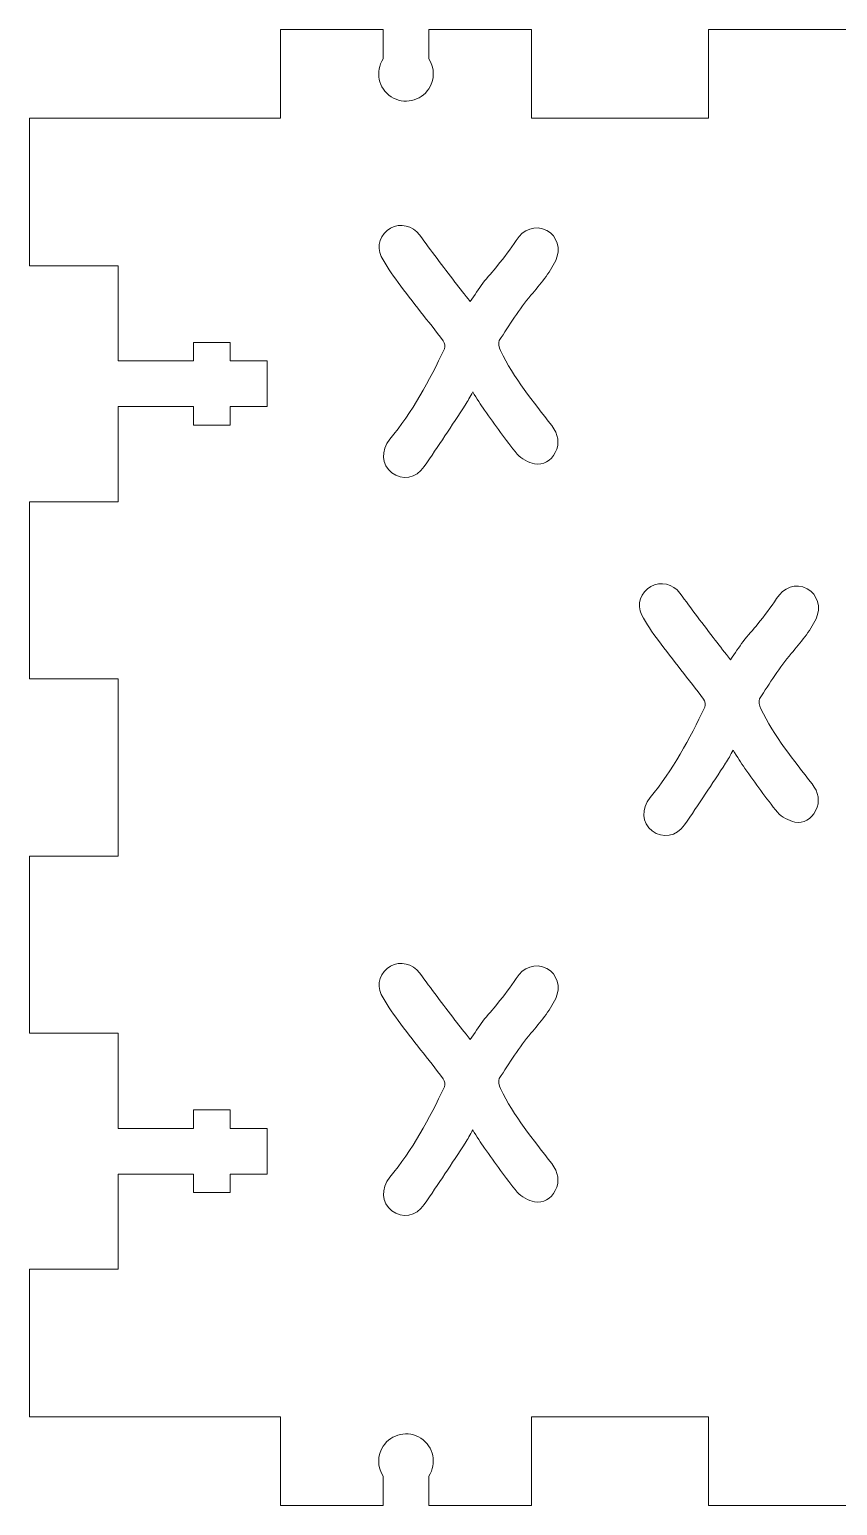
# Model space of a CAD drawing. Header units: inches. Extents: x 5 to 205, y 106 to 206.
# Drawn here: x 5.1 to 59.9, y 106 to 206 of the extents above; entities that cross this region are included whole.
import ezdxf

# ---------------------------------------------------------------- set-up
doc = ezdxf.new("R2010")
doc.units = ezdxf.units.IN
doc.header["$MEASUREMENT"] = 0

# ---------------------------------------------------------------- blocks, each defined once
blk = doc.blocks.new('block 2')
at = {"color": 7, "lineweight": 15, "true_color": 0xffffff}
blk.add_open_spline([(31.542, 192.078), (31.078, 192.698), (30.245, 192.906), (29.577, 192.53)], degree=3, dxfattribs=at)
blk = doc.blocks.new('block 3')
at = {"color": 7, "lineweight": 15, "true_color": 0xffffff}
blk.add_open_spline([(29.577, 192.53), (28.904, 192.154), (28.587, 191.313), (28.955, 190.621)], degree=3, dxfattribs=at)
blk = doc.blocks.new('block 4')
at = {"color": 7, "lineweight": 15, "true_color": 0xffffff}
blk.add_open_spline([(28.955, 190.621), (29.272, 190.001), (29.672, 189.416), (30.088, 188.86)], degree=3, dxfattribs=at)
blk = doc.blocks.new('block 5')
at = {"color": 7, "lineweight": 15, "true_color": 0xffffff}
blk.add_open_spline([(30.088, 188.86), (31.091, 187.525), (32.143, 186.221), (33.152, 184.889)], degree=3, dxfattribs=at)
blk = doc.blocks.new('block 6')
at = {"color": 7, "lineweight": 15, "true_color": 0xffffff}
blk.add_open_spline([(33.152, 184.889), (33.248, 184.761), (33.292, 184.5), (33.225, 184.359)], degree=3, dxfattribs=at)
blk = doc.blocks.new('block 7')
at = {"color": 7, "lineweight": 15, "true_color": 0xffffff}
blk.add_open_spline([(33.225, 184.359), (32.212, 182.179), (31.054, 180.093), (29.533, 178.228)], degree=3, dxfattribs=at)
blk = doc.blocks.new('block 8')
at = {"color": 7, "lineweight": 15, "true_color": 0xffffff}
blk.add_open_spline([(29.533, 178.228), (28.9, 177.461), (28.976, 176.502), (29.676, 175.964)], degree=3, dxfattribs=at)
blk = doc.blocks.new('block 9')
at = {"color": 7, "lineweight": 15, "true_color": 0xffffff}
blk.add_open_spline([(29.676, 175.964), (30.373, 175.429), (31.301, 175.573), (31.862, 176.378)], degree=3, dxfattribs=at)
blk = doc.blocks.new('block 10')
at = {"color": 7, "lineweight": 15, "true_color": 0xffffff}
blk.add_open_spline([(31.862, 176.378), (32.812, 177.754), (33.725, 179.158), (34.646, 180.549)], degree=3, dxfattribs=at)
blk = doc.blocks.new('block 11')
at = {"color": 7, "lineweight": 15, "true_color": 0xffffff}
blk.add_open_spline([(34.646, 180.549), (34.826, 180.82), (34.962, 181.112), (35.146, 181.442)], degree=3, dxfattribs=at)
blk = doc.blocks.new('block 12')
at = {"color": 7, "lineweight": 15, "true_color": 0xffffff}
blk.add_open_spline([(35.146, 181.442), (35.442, 180.98), (35.679, 180.577), (35.947, 180.206)], degree=3, dxfattribs=at)
blk = doc.blocks.new('block 13')
at = {"color": 7, "lineweight": 15, "true_color": 0xffffff}
blk.add_open_spline([(35.947, 180.206), (36.67, 179.203), (37.373, 178.179), (38.161, 177.226)], degree=3, dxfattribs=at)
blk = doc.blocks.new('block 14')
at = {"color": 7, "lineweight": 15, "true_color": 0xffffff}
blk.add_open_spline([(38.161, 177.226), (38.433, 176.901), (38.91, 176.658), (39.335, 176.57)], degree=3, dxfattribs=at)
blk = doc.blocks.new('block 15')
at = {"color": 7, "lineweight": 15, "true_color": 0xffffff}
blk.add_open_spline([(39.335, 176.57), (39.939, 176.442), (40.447, 176.77), (40.736, 177.324)], degree=3, dxfattribs=at)
blk = doc.blocks.new('block 16')
at = {"color": 7, "lineweight": 15, "true_color": 0xffffff}
blk.add_open_spline([(40.736, 177.324), (41.068, 177.975), (40.936, 178.582), (40.499, 179.154)], degree=3, dxfattribs=at)
blk = doc.blocks.new('block 17')
at = {"color": 7, "lineweight": 15, "true_color": 0xffffff}
blk.add_open_spline([(40.499, 179.154), (39.253, 180.783), (37.925, 182.361), (37.039, 184.242)], degree=3, dxfattribs=at)
blk = doc.blocks.new('block 18')
at = {"color": 7, "lineweight": 15, "true_color": 0xffffff}
blk.add_open_spline([(37.039, 184.242), (36.943, 184.443), (36.851, 184.776), (36.943, 184.921)], degree=3, dxfattribs=at)
blk = doc.blocks.new('block 19')
at = {"color": 7, "lineweight": 15, "true_color": 0xffffff}
blk.add_open_spline([(36.943, 184.921), (37.628, 185.972), (38.285, 187.049), (39.09, 187.991)], degree=3, dxfattribs=at)
blk = doc.blocks.new('block 20')
at = {"color": 7, "lineweight": 15, "true_color": 0xffffff}
blk.add_open_spline([(39.09, 187.991), (39.731, 188.735), (40.348, 189.459), (40.767, 190.342)], degree=3, dxfattribs=at)
blk = doc.blocks.new('block 21')
at = {"color": 7, "lineweight": 15, "true_color": 0xffffff}
blk.add_open_spline([(40.767, 190.342), (41.139, 191.117), (40.875, 191.992), (40.159, 192.379)], degree=3, dxfattribs=at)
blk = doc.blocks.new('block 22')
at = {"color": 7, "lineweight": 15, "true_color": 0xffffff}
blk.add_open_spline([(40.159, 192.379), (39.406, 192.778), (38.553, 192.459), (38.093, 191.707)], degree=3, dxfattribs=at)
blk = doc.blocks.new('block 23')
at = {"color": 7, "lineweight": 15, "true_color": 0xffffff}
blk.add_open_spline([(38.093, 191.707), (37.72, 191.105), (37.264, 190.553), (36.823, 189.993)], degree=3, dxfattribs=at)
blk = doc.blocks.new('block 24')
at = {"color": 7, "lineweight": 15, "true_color": 0xffffff}
blk.add_open_spline([(36.823, 189.993), (36.507, 189.588), (36.146, 189.215), (35.83, 188.803)], degree=3, dxfattribs=at)
blk = doc.blocks.new('block 25')
at = {"color": 7, "lineweight": 15, "true_color": 0xffffff}
blk.add_open_spline([(35.83, 188.803), (35.543, 188.416), (35.282, 188.006), (34.981, 187.566)], degree=3, dxfattribs=at)
blk = doc.blocks.new('block 26')
at = {"color": 7, "lineweight": 15, "true_color": 0xffffff}
blk.add_open_spline([(34.981, 187.566), (34.6, 188.047), (34.257, 188.456), (33.941, 188.88)], degree=3, dxfattribs=at)
blk = doc.blocks.new('block 27')
at = {"color": 7, "lineweight": 15, "true_color": 0xffffff}
blk.add_open_spline([(33.941, 188.88), (33.136, 189.941), (32.323, 191.008), (31.542, 192.078)], degree=3, dxfattribs=at)
blk = doc.blocks.new('block 54')
at = {"color": 7, "lineweight": 15, "true_color": 0xffffff}
blk.add_open_spline([(31.542, 142.078), (31.078, 142.698), (30.245, 142.906), (29.577, 142.53)], degree=3, dxfattribs=at)
blk = doc.blocks.new('block 55')
at = {"color": 7, "lineweight": 15, "true_color": 0xffffff}
blk.add_open_spline([(29.577, 142.53), (28.904, 142.154), (28.587, 141.313), (28.955, 140.621)], degree=3, dxfattribs=at)
blk = doc.blocks.new('block 56')
at = {"color": 7, "lineweight": 15, "true_color": 0xffffff}
blk.add_open_spline([(28.955, 140.621), (29.272, 140.001), (29.672, 139.416), (30.088, 138.86)], degree=3, dxfattribs=at)
blk = doc.blocks.new('block 57')
at = {"color": 7, "lineweight": 15, "true_color": 0xffffff}
blk.add_open_spline([(30.088, 138.86), (31.091, 137.525), (32.143, 136.221), (33.152, 134.889)], degree=3, dxfattribs=at)
blk = doc.blocks.new('block 58')
at = {"color": 7, "lineweight": 15, "true_color": 0xffffff}
blk.add_open_spline([(33.152, 134.889), (33.248, 134.761), (33.292, 134.5), (33.225, 134.359)], degree=3, dxfattribs=at)
blk = doc.blocks.new('block 59')
at = {"color": 7, "lineweight": 15, "true_color": 0xffffff}
blk.add_open_spline([(33.225, 134.359), (32.212, 132.179), (31.054, 130.093), (29.533, 128.228)], degree=3, dxfattribs=at)
blk = doc.blocks.new('block 60')
at = {"color": 7, "lineweight": 15, "true_color": 0xffffff}
blk.add_open_spline([(29.533, 128.228), (28.9, 127.461), (28.976, 126.502), (29.676, 125.964)], degree=3, dxfattribs=at)
blk = doc.blocks.new('block 61')
at = {"color": 7, "lineweight": 15, "true_color": 0xffffff}
blk.add_open_spline([(29.676, 125.964), (30.373, 125.429), (31.301, 125.573), (31.862, 126.378)], degree=3, dxfattribs=at)
blk = doc.blocks.new('block 62')
at = {"color": 7, "lineweight": 15, "true_color": 0xffffff}
blk.add_open_spline([(31.862, 126.378), (32.812, 127.754), (33.725, 129.158), (34.646, 130.549)], degree=3, dxfattribs=at)
blk = doc.blocks.new('block 63')
at = {"color": 7, "lineweight": 15, "true_color": 0xffffff}
blk.add_open_spline([(34.646, 130.549), (34.826, 130.82), (34.962, 131.112), (35.146, 131.442)], degree=3, dxfattribs=at)
blk = doc.blocks.new('block 64')
at = {"color": 7, "lineweight": 15, "true_color": 0xffffff}
blk.add_open_spline([(35.146, 131.442), (35.442, 130.98), (35.679, 130.577), (35.947, 130.206)], degree=3, dxfattribs=at)
blk = doc.blocks.new('block 65')
at = {"color": 7, "lineweight": 15, "true_color": 0xffffff}
blk.add_open_spline([(35.947, 130.206), (36.67, 129.203), (37.373, 128.179), (38.161, 127.226)], degree=3, dxfattribs=at)
blk = doc.blocks.new('block 66')
at = {"color": 7, "lineweight": 15, "true_color": 0xffffff}
blk.add_open_spline([(38.161, 127.226), (38.433, 126.901), (38.91, 126.658), (39.335, 126.57)], degree=3, dxfattribs=at)
blk = doc.blocks.new('block 67')
at = {"color": 7, "lineweight": 15, "true_color": 0xffffff}
blk.add_open_spline([(39.335, 126.57), (39.939, 126.442), (40.447, 126.77), (40.736, 127.324)], degree=3, dxfattribs=at)
blk = doc.blocks.new('block 68')
at = {"color": 7, "lineweight": 15, "true_color": 0xffffff}
blk.add_open_spline([(40.736, 127.324), (41.068, 127.975), (40.936, 128.582), (40.499, 129.154)], degree=3, dxfattribs=at)
blk = doc.blocks.new('block 69')
at = {"color": 7, "lineweight": 15, "true_color": 0xffffff}
blk.add_open_spline([(40.499, 129.154), (39.253, 130.783), (37.925, 132.361), (37.039, 134.242)], degree=3, dxfattribs=at)
blk = doc.blocks.new('block 70')
at = {"color": 7, "lineweight": 15, "true_color": 0xffffff}
blk.add_open_spline([(37.039, 134.242), (36.943, 134.443), (36.851, 134.776), (36.943, 134.921)], degree=3, dxfattribs=at)
blk = doc.blocks.new('block 71')
at = {"color": 7, "lineweight": 15, "true_color": 0xffffff}
blk.add_open_spline([(36.943, 134.921), (37.628, 135.972), (38.285, 137.049), (39.09, 137.991)], degree=3, dxfattribs=at)
blk = doc.blocks.new('block 72')
at = {"color": 7, "lineweight": 15, "true_color": 0xffffff}
blk.add_open_spline([(39.09, 137.991), (39.731, 138.735), (40.348, 139.459), (40.767, 140.342)], degree=3, dxfattribs=at)
blk = doc.blocks.new('block 73')
at = {"color": 7, "lineweight": 15, "true_color": 0xffffff}
blk.add_open_spline([(40.767, 140.342), (41.139, 141.117), (40.875, 141.992), (40.159, 142.379)], degree=3, dxfattribs=at)
blk = doc.blocks.new('block 74')
at = {"color": 7, "lineweight": 15, "true_color": 0xffffff}
blk.add_open_spline([(40.159, 142.379), (39.406, 142.778), (38.553, 142.459), (38.093, 141.707)], degree=3, dxfattribs=at)
blk = doc.blocks.new('block 75')
at = {"color": 7, "lineweight": 15, "true_color": 0xffffff}
blk.add_open_spline([(38.093, 141.707), (37.72, 141.105), (37.264, 140.553), (36.823, 139.993)], degree=3, dxfattribs=at)
blk = doc.blocks.new('block 76')
at = {"color": 7, "lineweight": 15, "true_color": 0xffffff}
blk.add_open_spline([(36.823, 139.993), (36.507, 139.588), (36.146, 139.215), (35.83, 138.803)], degree=3, dxfattribs=at)
blk = doc.blocks.new('block 77')
at = {"color": 7, "lineweight": 15, "true_color": 0xffffff}
blk.add_open_spline([(35.83, 138.803), (35.543, 138.416), (35.282, 138.006), (34.981, 137.566)], degree=3, dxfattribs=at)
blk = doc.blocks.new('block 78')
at = {"color": 7, "lineweight": 15, "true_color": 0xffffff}
blk.add_open_spline([(34.981, 137.566), (34.6, 138.047), (34.257, 138.456), (33.941, 138.88)], degree=3, dxfattribs=at)
blk = doc.blocks.new('block 79')
at = {"color": 7, "lineweight": 15, "true_color": 0xffffff}
blk.add_open_spline([(33.941, 138.88), (33.136, 139.941), (32.323, 141.008), (31.542, 142.078)], degree=3, dxfattribs=at)
blk = doc.blocks.new('block 80')
at = {"color": 7, "lineweight": 15, "true_color": 0xffffff}
blk.add_open_spline([(49.175, 167.807), (48.712, 168.427), (47.879, 168.636), (47.21, 168.259)], degree=3, dxfattribs=at)
blk = doc.blocks.new('block 81')
at = {"color": 7, "lineweight": 15, "true_color": 0xffffff}
blk.add_open_spline([(47.21, 168.259), (46.537, 167.884), (46.221, 167.043), (46.589, 166.351)], degree=3, dxfattribs=at)
blk = doc.blocks.new('block 82')
at = {"color": 7, "lineweight": 15, "true_color": 0xffffff}
blk.add_open_spline([(46.589, 166.351), (46.906, 165.731), (47.305, 165.145), (47.722, 164.589)], degree=3, dxfattribs=at)
blk = doc.blocks.new('block 83')
at = {"color": 7, "lineweight": 15, "true_color": 0xffffff}
blk.add_open_spline([(47.722, 164.589), (48.724, 163.255), (49.777, 161.951), (50.786, 160.619)], degree=3, dxfattribs=at)
blk = doc.blocks.new('block 84')
at = {"color": 7, "lineweight": 15, "true_color": 0xffffff}
blk.add_open_spline([(50.786, 160.619), (50.881, 160.49), (50.925, 160.229), (50.858, 160.089)], degree=3, dxfattribs=at)
blk = doc.blocks.new('block 85')
at = {"color": 7, "lineweight": 15, "true_color": 0xffffff}
blk.add_open_spline([(50.858, 160.089), (49.845, 157.908), (48.687, 155.823), (47.166, 153.957)], degree=3, dxfattribs=at)
blk = doc.blocks.new('block 86')
at = {"color": 7, "lineweight": 15, "true_color": 0xffffff}
blk.add_open_spline([(47.166, 153.957), (46.533, 153.191), (46.609, 152.232), (47.309, 151.694)], degree=3, dxfattribs=at)
blk = doc.blocks.new('block 87')
at = {"color": 7, "lineweight": 15, "true_color": 0xffffff}
blk.add_open_spline([(47.309, 151.694), (48.006, 151.158), (48.935, 151.303), (49.496, 152.107)], degree=3, dxfattribs=at)
blk = doc.blocks.new('block 88')
at = {"color": 7, "lineweight": 15, "true_color": 0xffffff}
blk.add_open_spline([(49.496, 152.107), (50.446, 153.483), (51.359, 154.888), (52.279, 156.278)], degree=3, dxfattribs=at)
blk = doc.blocks.new('block 89')
at = {"color": 7, "lineweight": 15, "true_color": 0xffffff}
blk.add_open_spline([(52.279, 156.278), (52.46, 156.549), (52.596, 156.842), (52.78, 157.172)], degree=3, dxfattribs=at)
blk = doc.blocks.new('block 90')
at = {"color": 7, "lineweight": 15, "true_color": 0xffffff}
blk.add_open_spline([(52.78, 157.172), (53.076, 156.71), (53.312, 156.306), (53.581, 155.935)], degree=3, dxfattribs=at)
blk = doc.blocks.new('block 91')
at = {"color": 7, "lineweight": 15, "true_color": 0xffffff}
blk.add_open_spline([(53.581, 155.935), (54.304, 154.933), (55.006, 153.908), (55.794, 152.955)], degree=3, dxfattribs=at)
blk = doc.blocks.new('block 92')
at = {"color": 7, "lineweight": 15, "true_color": 0xffffff}
blk.add_open_spline([(55.794, 152.955), (56.066, 152.63), (56.544, 152.388), (56.968, 152.299)], degree=3, dxfattribs=at)
blk = doc.blocks.new('block 93')
at = {"color": 7, "lineweight": 15, "true_color": 0xffffff}
blk.add_open_spline([(56.968, 152.299), (57.573, 152.171), (58.081, 152.5), (58.369, 153.054)], degree=3, dxfattribs=at)
blk = doc.blocks.new('block 94')
at = {"color": 7, "lineweight": 15, "true_color": 0xffffff}
blk.add_open_spline([(58.369, 153.054), (58.702, 153.704), (58.57, 154.312), (58.133, 154.884)], degree=3, dxfattribs=at)
blk = doc.blocks.new('block 95')
at = {"color": 7, "lineweight": 15, "true_color": 0xffffff}
blk.add_open_spline([(58.133, 154.884), (56.887, 156.513), (55.558, 158.09), (54.672, 159.972)], degree=3, dxfattribs=at)
blk = doc.blocks.new('block 96')
at = {"color": 7, "lineweight": 15, "true_color": 0xffffff}
blk.add_open_spline([(54.672, 159.972), (54.577, 160.172), (54.485, 160.506), (54.577, 160.65)], degree=3, dxfattribs=at)
blk = doc.blocks.new('block 97')
at = {"color": 7, "lineweight": 15, "true_color": 0xffffff}
blk.add_open_spline([(54.577, 160.65), (55.261, 161.702), (55.918, 162.779), (56.723, 163.72)], degree=3, dxfattribs=at)
blk = doc.blocks.new('block 98')
at = {"color": 7, "lineweight": 15, "true_color": 0xffffff}
blk.add_open_spline([(56.723, 163.72), (57.365, 164.464), (57.982, 165.189), (58.401, 166.072)], degree=3, dxfattribs=at)
blk = doc.blocks.new('block 99')
at = {"color": 7, "lineweight": 15, "true_color": 0xffffff}
blk.add_open_spline([(58.401, 166.072), (58.772, 166.846), (58.508, 167.721), (57.792, 168.108)], degree=3, dxfattribs=at)
blk = doc.blocks.new('block 100')
at = {"color": 7, "lineweight": 15, "true_color": 0xffffff}
blk.add_open_spline([(57.792, 168.108), (57.04, 168.508), (56.186, 168.188), (55.726, 167.436)], degree=3, dxfattribs=at)
blk = doc.blocks.new('block 101')
at = {"color": 7, "lineweight": 15, "true_color": 0xffffff}
blk.add_open_spline([(55.726, 167.436), (55.354, 166.834), (54.897, 166.282), (54.457, 165.723)], degree=3, dxfattribs=at)
blk = doc.blocks.new('block 102')
at = {"color": 7, "lineweight": 15, "true_color": 0xffffff}
blk.add_open_spline([(54.457, 165.723), (54.14, 165.317), (53.78, 164.944), (53.463, 164.533)], degree=3, dxfattribs=at)
blk = doc.blocks.new('block 103')
at = {"color": 7, "lineweight": 15, "true_color": 0xffffff}
blk.add_open_spline([(53.463, 164.533), (53.176, 164.146), (52.916, 163.736), (52.615, 163.295)], degree=3, dxfattribs=at)
blk = doc.blocks.new('block 104')
at = {"color": 7, "lineweight": 15, "true_color": 0xffffff}
blk.add_open_spline([(52.615, 163.295), (52.234, 163.776), (51.89, 164.186), (51.575, 164.609)], degree=3, dxfattribs=at)
blk = doc.blocks.new('block 105')
at = {"color": 7, "lineweight": 15, "true_color": 0xffffff}
blk.add_open_spline([(51.575, 164.609), (50.77, 165.671), (49.957, 166.738), (49.175, 167.807)], degree=3, dxfattribs=at)
blk = doc.blocks.new('block 387')
at = {"color": 7, "lineweight": 15, "true_color": 0xffffff}
blk.add_lwpolyline([(63.128, 105.992), (51.128, 105.992)], dxfattribs=at)
blk = doc.blocks.new('block 388')
at = {"color": 7, "lineweight": 15, "true_color": 0xffffff}
blk.add_lwpolyline([(51.128, 105.992), (51.128, 111.992)], dxfattribs=at)
blk = doc.blocks.new('block 389')
at = {"color": 7, "lineweight": 15, "true_color": 0xffffff}
blk.add_lwpolyline([(51.128, 111.992), (39.128, 111.992)], dxfattribs=at)
blk = doc.blocks.new('block 390')
at = {"color": 7, "lineweight": 15, "true_color": 0xffffff}
blk.add_lwpolyline([(39.128, 111.992), (39.128, 105.992)], dxfattribs=at)
blk = doc.blocks.new('block 391')
at = {"color": 7, "lineweight": 15, "true_color": 0xffffff}
blk.add_lwpolyline([(32.178, 105.992), (39.128, 105.992)], dxfattribs=at)
blk = doc.blocks.new('block 392')
at = {"color": 7, "lineweight": 15, "true_color": 0xffffff}
blk.add_lwpolyline([(32.178, 105.992), (32.178, 107.982)], dxfattribs=at)
blk = doc.blocks.new('block 393')
at = {"color": 7, "lineweight": 15, "true_color": 0xffffff}
blk.add_lwpolyline([(29.078, 105.992), (29.078, 107.982)], dxfattribs=at)
blk = doc.blocks.new('block 394')
at = {"color": 7, "lineweight": 15, "true_color": 0xffffff}
blk.add_lwpolyline([(22.128, 105.992), (29.078, 105.992)], dxfattribs=at)
blk = doc.blocks.new('block 395')
at = {"color": 7, "lineweight": 15, "true_color": 0xffffff}
blk.add_lwpolyline([(22.128, 105.992), (22.128, 111.992)], dxfattribs=at)
blk = doc.blocks.new('block 396')
at = {"color": 7, "lineweight": 15, "true_color": 0xffffff}
blk.add_lwpolyline([(22.128, 111.992), (5.128, 111.992)], dxfattribs=at)
blk = doc.blocks.new('block 397')
at = {"color": 7, "lineweight": 15, "true_color": 0xffffff}
blk.add_lwpolyline([(5.128, 111.992), (5.128, 121.992)], dxfattribs=at)
blk = doc.blocks.new('block 398')
at = {"color": 7, "lineweight": 15, "true_color": 0xffffff}
blk.add_lwpolyline([(5.128, 121.992), (11.128, 121.992)], dxfattribs=at)
blk = doc.blocks.new('block 399')
at = {"color": 7, "lineweight": 15, "true_color": 0xffffff}
blk.add_lwpolyline([(11.128, 121.992), (11.128, 128.442)], dxfattribs=at)
blk = doc.blocks.new('block 400')
at = {"color": 7, "lineweight": 15, "true_color": 0xffffff}
blk.add_lwpolyline([(11.128, 128.442), (16.228, 128.442)], dxfattribs=at)
blk = doc.blocks.new('block 401')
at = {"color": 7, "lineweight": 15, "true_color": 0xffffff}
blk.add_lwpolyline([(16.228, 128.442), (16.228, 127.192)], dxfattribs=at)
blk = doc.blocks.new('block 402')
at = {"color": 7, "lineweight": 15, "true_color": 0xffffff}
blk.add_lwpolyline([(16.228, 127.192), (18.728, 127.192)], dxfattribs=at)
blk = doc.blocks.new('block 403')
at = {"color": 7, "lineweight": 15, "true_color": 0xffffff}
blk.add_lwpolyline([(18.728, 127.192), (18.728, 128.442)], dxfattribs=at)
blk = doc.blocks.new('block 404')
at = {"color": 7, "lineweight": 15, "true_color": 0xffffff}
blk.add_lwpolyline([(18.728, 128.442), (21.228, 128.442)], dxfattribs=at)
blk = doc.blocks.new('block 405')
at = {"color": 7, "lineweight": 15, "true_color": 0xffffff}
blk.add_lwpolyline([(21.228, 128.442), (21.228, 131.542)], dxfattribs=at)
blk = doc.blocks.new('block 406')
at = {"color": 7, "lineweight": 15, "true_color": 0xffffff}
blk.add_lwpolyline([(21.228, 131.542), (18.728, 131.542)], dxfattribs=at)
blk = doc.blocks.new('block 407')
at = {"color": 7, "lineweight": 15, "true_color": 0xffffff}
blk.add_lwpolyline([(18.728, 131.542), (18.728, 132.792)], dxfattribs=at)
blk = doc.blocks.new('block 408')
at = {"color": 7, "lineweight": 15, "true_color": 0xffffff}
blk.add_lwpolyline([(18.728, 132.792), (16.228, 132.792)], dxfattribs=at)
blk = doc.blocks.new('block 409')
at = {"color": 7, "lineweight": 15, "true_color": 0xffffff}
blk.add_lwpolyline([(16.228, 132.792), (16.228, 131.542)], dxfattribs=at)
blk = doc.blocks.new('block 410')
at = {"color": 7, "lineweight": 15, "true_color": 0xffffff}
blk.add_lwpolyline([(16.228, 131.542), (11.128, 131.542)], dxfattribs=at)
blk = doc.blocks.new('block 411')
at = {"color": 7, "lineweight": 15, "true_color": 0xffffff}
blk.add_lwpolyline([(11.128, 131.542), (11.128, 137.992)], dxfattribs=at)
blk = doc.blocks.new('block 412')
at = {"color": 7, "lineweight": 15, "true_color": 0xffffff}
blk.add_lwpolyline([(11.128, 137.992), (5.128, 137.992)], dxfattribs=at)
blk = doc.blocks.new('block 413')
at = {"color": 7, "lineweight": 15, "true_color": 0xffffff}
blk.add_lwpolyline([(5.128, 137.992), (5.128, 149.992)], dxfattribs=at)
blk = doc.blocks.new('block 414')
at = {"color": 7, "lineweight": 15, "true_color": 0xffffff}
blk.add_lwpolyline([(5.128, 149.992), (11.128, 149.992)], dxfattribs=at)
blk = doc.blocks.new('block 415')
at = {"color": 7, "lineweight": 15, "true_color": 0xffffff}
blk.add_lwpolyline([(11.128, 149.992), (11.128, 161.992)], dxfattribs=at)
blk = doc.blocks.new('block 416')
at = {"color": 7, "lineweight": 15, "true_color": 0xffffff}
blk.add_lwpolyline([(11.128, 161.992), (5.128, 161.992)], dxfattribs=at)
blk = doc.blocks.new('block 417')
at = {"color": 7, "lineweight": 15, "true_color": 0xffffff}
blk.add_lwpolyline([(5.128, 161.992), (5.128, 173.992)], dxfattribs=at)
blk = doc.blocks.new('block 418')
at = {"color": 7, "lineweight": 15, "true_color": 0xffffff}
blk.add_lwpolyline([(5.128, 173.992), (11.128, 173.992)], dxfattribs=at)
blk = doc.blocks.new('block 419')
at = {"color": 7, "lineweight": 15, "true_color": 0xffffff}
blk.add_lwpolyline([(11.128, 173.992), (11.128, 180.442)], dxfattribs=at)
blk = doc.blocks.new('block 420')
at = {"color": 7, "lineweight": 15, "true_color": 0xffffff}
blk.add_lwpolyline([(11.128, 180.442), (16.228, 180.442)], dxfattribs=at)
blk = doc.blocks.new('block 421')
at = {"color": 7, "lineweight": 15, "true_color": 0xffffff}
blk.add_lwpolyline([(16.228, 180.442), (16.228, 179.192)], dxfattribs=at)
blk = doc.blocks.new('block 422')
at = {"color": 7, "lineweight": 15, "true_color": 0xffffff}
blk.add_lwpolyline([(16.228, 179.192), (18.728, 179.192)], dxfattribs=at)
blk = doc.blocks.new('block 423')
at = {"color": 7, "lineweight": 15, "true_color": 0xffffff}
blk.add_lwpolyline([(18.728, 179.192), (18.728, 180.442)], dxfattribs=at)
blk = doc.blocks.new('block 424')
at = {"color": 7, "lineweight": 15, "true_color": 0xffffff}
blk.add_lwpolyline([(18.728, 180.442), (21.228, 180.442)], dxfattribs=at)
blk = doc.blocks.new('block 425')
at = {"color": 7, "lineweight": 15, "true_color": 0xffffff}
blk.add_lwpolyline([(21.228, 180.442), (21.228, 183.542)], dxfattribs=at)
blk = doc.blocks.new('block 426')
at = {"color": 7, "lineweight": 15, "true_color": 0xffffff}
blk.add_lwpolyline([(21.228, 183.542), (18.728, 183.542)], dxfattribs=at)
blk = doc.blocks.new('block 427')
at = {"color": 7, "lineweight": 15, "true_color": 0xffffff}
blk.add_lwpolyline([(18.728, 183.542), (18.728, 184.792)], dxfattribs=at)
blk = doc.blocks.new('block 428')
at = {"color": 7, "lineweight": 15, "true_color": 0xffffff}
blk.add_lwpolyline([(18.728, 184.792), (16.228, 184.792)], dxfattribs=at)
blk = doc.blocks.new('block 429')
at = {"color": 7, "lineweight": 15, "true_color": 0xffffff}
blk.add_lwpolyline([(16.228, 184.792), (16.228, 183.542)], dxfattribs=at)
blk = doc.blocks.new('block 430')
at = {"color": 7, "lineweight": 15, "true_color": 0xffffff}
blk.add_lwpolyline([(16.228, 183.542), (11.128, 183.542)], dxfattribs=at)
blk = doc.blocks.new('block 431')
at = {"color": 7, "lineweight": 15, "true_color": 0xffffff}
blk.add_lwpolyline([(11.128, 183.542), (11.128, 189.992)], dxfattribs=at)
blk = doc.blocks.new('block 432')
at = {"color": 7, "lineweight": 15, "true_color": 0xffffff}
blk.add_lwpolyline([(11.128, 189.992), (5.128, 189.992)], dxfattribs=at)
blk = doc.blocks.new('block 433')
at = {"color": 7, "lineweight": 15, "true_color": 0xffffff}
blk.add_lwpolyline([(5.128, 189.992), (5.128, 199.992)], dxfattribs=at)
blk = doc.blocks.new('block 434')
at = {"color": 7, "lineweight": 15, "true_color": 0xffffff}
blk.add_lwpolyline([(5.128, 199.992), (22.128, 199.992)], dxfattribs=at)
blk = doc.blocks.new('block 435')
at = {"color": 7, "lineweight": 15, "true_color": 0xffffff}
blk.add_lwpolyline([(22.128, 199.992), (22.128, 205.992)], dxfattribs=at)
blk = doc.blocks.new('block 436')
at = {"color": 7, "lineweight": 15, "true_color": 0xffffff}
blk.add_lwpolyline([(22.128, 205.992), (29.078, 205.992)], dxfattribs=at)
blk = doc.blocks.new('block 437')
at = {"color": 7, "lineweight": 15, "true_color": 0xffffff}
blk.add_lwpolyline([(29.078, 205.992), (29.078, 204.002)], dxfattribs=at)
blk = doc.blocks.new('block 438')
at = {"color": 7, "lineweight": 15, "true_color": 0xffffff}
blk.add_lwpolyline([(32.178, 205.992), (32.178, 204.002)], dxfattribs=at)
blk = doc.blocks.new('block 439')
at = {"color": 7, "lineweight": 15, "true_color": 0xffffff}
blk.add_lwpolyline([(32.178, 205.992), (39.128, 205.992)], dxfattribs=at)
blk = doc.blocks.new('block 440')
at = {"color": 7, "lineweight": 15, "true_color": 0xffffff}
blk.add_lwpolyline([(39.128, 205.992), (39.128, 199.992)], dxfattribs=at)
blk = doc.blocks.new('block 441')
at = {"color": 7, "lineweight": 15, "true_color": 0xffffff}
blk.add_lwpolyline([(39.128, 199.992), (51.128, 199.992)], dxfattribs=at)
blk = doc.blocks.new('block 442')
at = {"color": 7, "lineweight": 15, "true_color": 0xffffff}
blk.add_lwpolyline([(51.128, 199.992), (51.128, 205.992)], dxfattribs=at)
blk = doc.blocks.new('block 443')
at = {"color": 7, "lineweight": 15, "true_color": 0xffffff}
blk.add_lwpolyline([(51.128, 205.992), (63.128, 205.992)], dxfattribs=at)
blk = doc.blocks.new('block 510')
at = {"color": 7, "lineweight": 15, "true_color": 0xffffff}
blk.add_open_spline([(32.178, 107.982), (32.736, 108.838), (32.494, 109.984), (31.638, 110.542), (30.782, 111.1), (29.636, 110.858), (29.078, 110.002), (28.678, 109.388), (28.678, 108.596), (29.078, 107.982)], degree=3, knots=[0, 0, 0, 0, 1, 1, 1, 2, 2, 2, 3, 3, 3, 3], dxfattribs=at)
blk = doc.blocks.new('block 511')
at = {"color": 7, "lineweight": 15, "true_color": 0xffffff}
blk.add_open_spline([(29.078, 204.002), (28.52, 203.146), (28.762, 202), (29.618, 201.442), (30.474, 200.884), (31.62, 201.126), (32.178, 201.982), (32.578, 202.596), (32.578, 203.388), (32.178, 204.002)], degree=3, knots=[0, 0, 0, 0, 1, 1, 1, 2, 2, 2, 3, 3, 3, 3], dxfattribs=at)

msp = doc.modelspace()

# ---------------------------------------------------------------- block references
for name in ['block 435', 'block 436', 'block 437', 'block 438', 'block 439', 'block 440', 'block 442', 'block 443', 'block 511', 'block 433', 'block 434', 'block 441', 'block 3', 'block 2', 'block 27', 'block 22', 'block 21', 'block 23', 'block 4', 'block 20', 'block 432', 'block 431', 'block 24', 'block 5', 'block 26', 'block 25', 'block 19', 'block 428', 'block 429', 'block 427', 'block 7', 'block 6', 'block 18', 'block 17', 'block 430', 'block 426', 'block 425', 'block 11', 'block 12', 'block 419', 'block 420', 'block 421', 'block 423', 'block 424', 'block 10', 'block 13', 'block 422', 'block 16', 'block 8', 'block 14', 'block 15', 'block 9', 'block 417', 'block 418', 'block 81', 'block 80', 'block 100', 'block 99', 'block 105', 'block 101', 'block 82', 'block 98', 'block 102', 'block 83', 'block 104', 'block 103', 'block 97', 'block 416', 'block 415', 'block 85', 'block 84', 'block 96', 'block 95', 'block 89', 'block 90', 'block 88', 'block 91', 'block 94', 'block 86', 'block 93', 'block 87', 'block 92', 'block 413', 'block 414', 'block 55', 'block 54', 'block 79', 'block 74', 'block 73', 'block 75', 'block 56', 'block 72', 'block 76', 'block 57', 'block 78', 'block 77', 'block 412', 'block 411', 'block 71', 'block 59', 'block 58', 'block 70', 'block 69', 'block 408', 'block 409', 'block 407', 'block 410', 'block 406', 'block 405', 'block 63', 'block 64', 'block 62', 'block 65', 'block 68', 'block 399', 'block 400', 'block 401', 'block 403', 'block 404', 'block 60', 'block 402', 'block 66', 'block 67', 'block 61', 'block 397', 'block 398', 'block 396', 'block 395', 'block 510', 'block 389', 'block 390', 'block 388', 'block 393', 'block 392', 'block 394', 'block 391', 'block 387']:
    msp.add_blockref(name, (0, 0))

doc.saveas('drawing.dxf')
